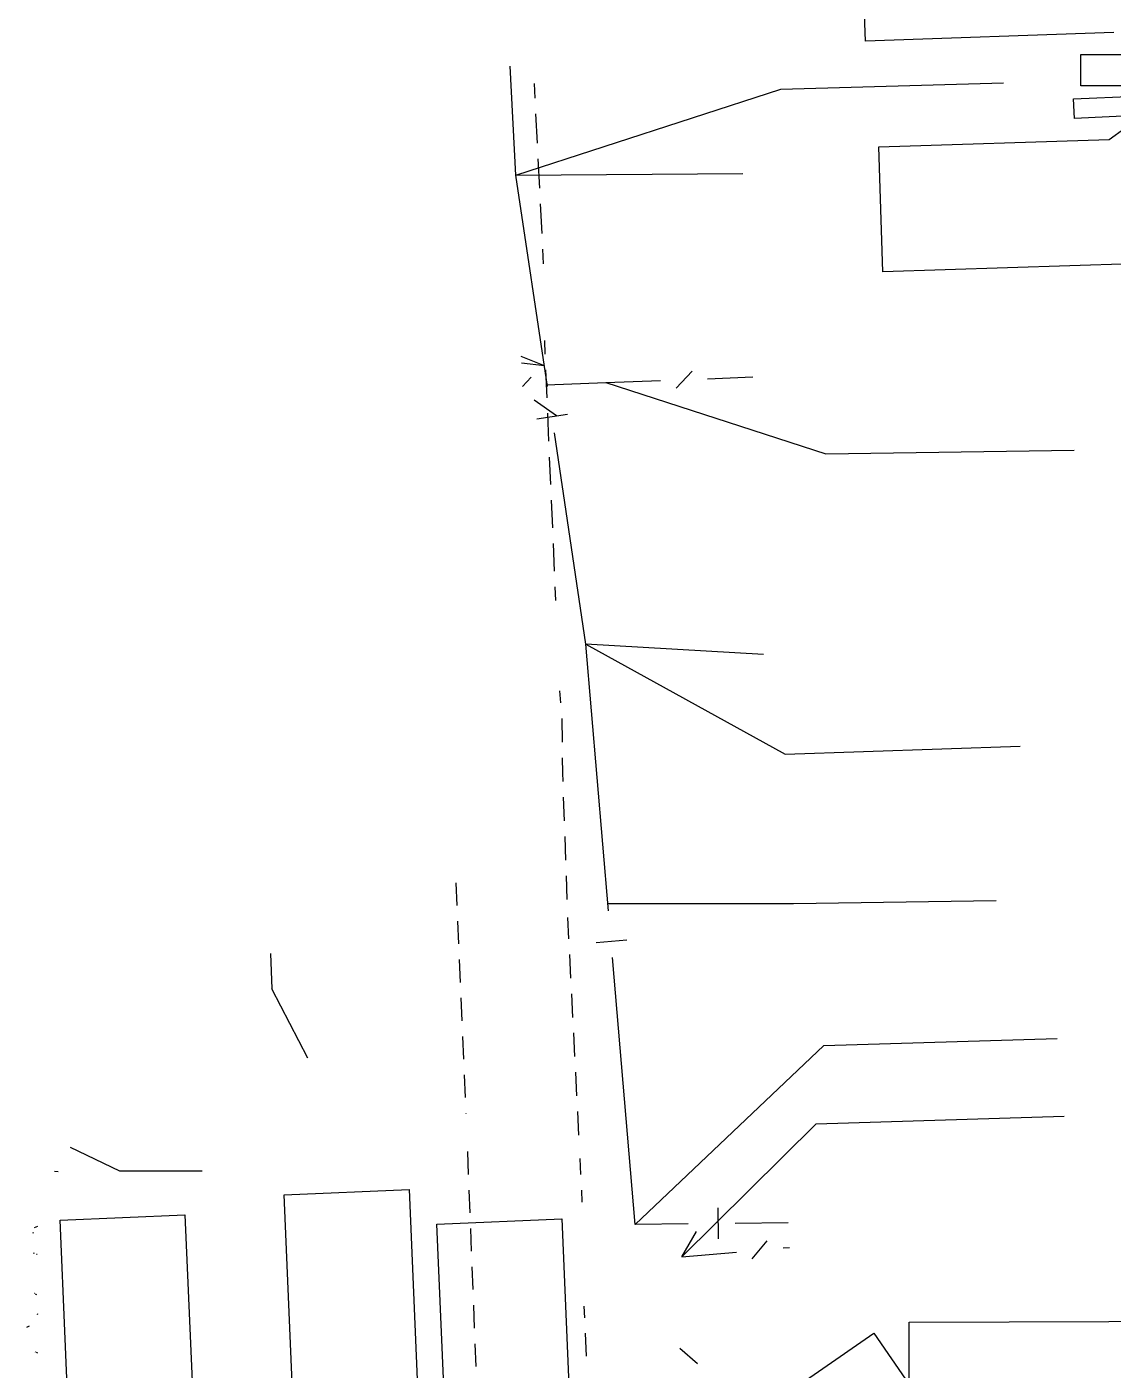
# Model space of a CAD drawing. Header units: metres. Extents: x 17314 to 17509, y 13897 to 14299.
# Drawn here: x 17317.21 to 17351.97, y 14184.11 to 14227.08 of the extents above; entities that cross this region are included whole.
import ezdxf

# ---------------------------------------------------------------- set-up
doc = ezdxf.new("R2010")
doc.units = ezdxf.units.M
for name, color, linetype in [('CURB', 7, 'Continuous'), ('ELECTR_CABLE', 7, 'Continuous'), ('ELECTR_CABLE_COMM', 7, 'Continuous'), ('GAS', 7, 'Continuous'), ('HEAT', 7, 'Continuous'), ('OVERHEAD_POWER_LINE', 7, 'Continuous'), ('SEWER', 7, 'Continuous')]:
    doc.layers.add(name, color=color, linetype=linetype)

msp = doc.modelspace()

# ---------------------------------------------------------------- linework, layer by layer
at = {"layer": 'CURB'}
for points in [[(17333.477, 14224.795), (17333.453, 14225.266)], [(17333.551, 14223.353), (17333.502, 14224.296)], [(17333.624, 14221.912), (17333.576, 14222.854)], [(17333.698, 14220.47), (17333.649, 14221.413)], [(17333.747, 14219.5), (17333.723, 14219.971)], [(17333.801, 14216.602), (17333.783, 14217.046)], [(17333.859, 14215.215), (17333.822, 14216.103)], [(17333.917, 14213.829), (17333.88, 14214.716)], [(17333.976, 14212.442), (17333.938, 14213.315)], [(17334.037, 14211.055), (17333.998, 14211.942)], [(17334.098, 14209.668), (17334.059, 14210.555)], [(17334.139, 14208.725), (17334.12, 14209.169)], [(17334.297, 14205.456), (17334.264, 14205.834)], [(17334.35, 14204.199), (17334.342, 14204.95)], [(17334.361, 14203.22), (17334.356, 14203.699)], [(17334.371, 14202.94), (17334.361, 14203.22)], [(17334.414, 14201.682), (17334.388, 14202.441)], [(17334.458, 14200.424), (17334.432, 14201.183)], [(17334.502, 14199.166), (17334.475, 14199.924)], [(17330.933, 14199.699), (17330.965, 14198.97)], [(17330.988, 14198.471), (17331.02, 14197.742)], [(17334.556, 14197.908), (17334.522, 14198.585)], [(17331.042, 14197.242), (17331.075, 14196.513)], [(17334.62, 14196.651), (17334.582, 14197.409)], [(17331.097, 14196.013), (17331.13, 14195.284)], [(17334.684, 14195.394), (17334.646, 14196.151)], [(17331.152, 14194.785), (17331.184, 14194.056)], [(17334.748, 14194.136), (17334.71, 14194.894)], [(17331.207, 14193.556), (17331.239, 14192.827)], [(17334.812, 14192.879), (17334.774, 14193.637)], [(17331.261, 14192.328), (17331.262, 14192.315)], [(17334.876, 14191.622), (17334.838, 14192.38)], [(17331.309, 14191.099), (17331.337, 14190.369)], [(17334.94, 14190.364), (17334.914, 14190.88)], [(17331.357, 14189.87), (17331.385, 14189.141)], [(17334.985, 14189.486), (17334.966, 14189.865)], [(17331.404, 14188.641), (17331.433, 14187.912)], [(17331.452, 14187.412), (17331.48, 14186.683)], [(17331.499, 14186.183), (17331.528, 14185.454)], [(17335.062, 14185.785), (17335.043, 14186.153)], [(17335.124, 14184.551), (17335.087, 14185.286)], [(17331.547, 14184.954), (17331.575, 14184.225)]]:
    msp.add_lwpolyline(points, dxfattribs=at)
at = {"layer": 'ELECTR_CABLE'}
for points in [[(17352.727, 14224.237), (17350.729, 14224.148), (17350.701, 14224.771), (17352.699, 14224.861)], [(17318.594, 14191.237), (17320.177, 14190.48)], [(17318.209, 14190.457), (17318.101, 14190.465)], [(17320.177, 14190.48), (17322.822, 14190.48)], [(17317.459, 14188.675), (17317.559, 14188.719)], [(17317.431, 14188.492), (17317.407, 14188.504)], [(17317.457, 14187.839), (17317.425, 14187.853)], [(17317.538, 14187.803), (17317.524, 14187.809)], [(17317.459, 14186.557), (17317.445, 14186.564)], [(17317.473, 14186.551), (17317.52, 14186.531)], [(17317.535, 14185.906), (17317.568, 14185.895)], [(17317.212, 14185.481), (17317.299, 14185.531)], [(17317.49, 14184.687), (17317.476, 14184.692)], [(17317.505, 14184.682), (17317.553, 14184.666)]]:
    msp.add_lwpolyline(points, dxfattribs=at)
at = {"layer": 'ELECTR_CABLE_COMM'}
for points in [[(17337.987, 14215.518), (17338.496, 14216.068)], [(17333.066, 14215.569), (17333.348, 14215.872)], [(17333.842, 14215.625), (17335.743, 14215.697)], [(17335.743, 14215.697), (17337.492, 14215.764)], [(17335.743, 14215.697), (17342.777, 14213.421)], [(17338.991, 14215.821), (17340.446, 14215.877)], [(17342.777, 14213.421), (17350.726, 14213.539)], [(17342.465, 14191.983), (17350.404, 14192.234)], [(17338.171, 14187.733), (17342.465, 14191.983)], [(17338.171, 14187.733), (17338.635, 14188.544)], [(17340.421, 14187.665), (17340.902, 14188.24)], [(17338.171, 14187.733), (17339.914, 14187.887)], [(17341.408, 14188.018), (17341.612, 14188.036)], [(17338.671, 14184.311), (17338.106, 14184.804)]]:
    msp.add_lwpolyline(points, dxfattribs=at)
at = {"layer": 'GAS'}
for points in [[(17351.989, 14226.9), (17344.044, 14226.615), (17343.901, 14230.613)], [(17352.749, 14225.188), (17350.936, 14225.188), (17350.936, 14226.188), (17352.771, 14226.188)], [(17352.583, 14219.494), (17344.601, 14219.246), (17344.477, 14223.244), (17351.844, 14223.473), (17352.842, 14224.198)]]:
    msp.add_lwpolyline(points, dxfattribs=at)
at = {"layer": 'HEAT'}
for points in [[(17325.766, 14182.2), (17325.444, 14189.712), (17329.44, 14189.884), (17329.766, 14182.289)], [(17318.601, 14181.311), (17318.275, 14188.906), (17322.271, 14189.077), (17322.552, 14182.539)], [(17330.619, 14182.112), (17330.333, 14188.773), (17334.329, 14188.944), (17334.655, 14181.349)], [(17337.509, 14180.574), (17344.309, 14185.288), (17345.448, 14183.645), (17345.442, 14185.645), (17355.03, 14185.673), (17355.036, 14183.674)]]:
    msp.add_lwpolyline(points, dxfattribs=at)
at = {"layer": 'OVERHEAD_POWER_LINE'}
for points in [[(17325.006, 14197.437), (17325.054, 14196.306)], [(17326.199, 14194.083), (17325.054, 14196.306)]]:
    msp.add_lwpolyline(points, dxfattribs=at)
at = {"layer": 'SEWER'}
for points in [[(17332.857, 14222.336), (17332.676, 14225.825)], [(17332.857, 14222.336), (17341.341, 14225.082)], [(17341.341, 14225.082), (17348.467, 14225.291)], [(17332.857, 14222.336), (17340.126, 14222.382)], [(17333.869, 14215.576), (17332.857, 14222.336)], [(17333.77, 14216.232), (17333.025, 14216.534)], [(17333.77, 14216.232), (17333.034, 14216.316)], [(17334.164, 14214.638), (17333.445, 14215.138)], [(17333.534, 14214.544), (17334.513, 14214.69)], [(17335.102, 14207.333), (17334.09, 14214.093)], [(17335.825, 14198.799), (17335.102, 14207.333)], [(17340.787, 14207), (17335.102, 14207.333)], [(17335.102, 14207.333), (17341.478, 14203.808)], [(17341.478, 14203.808), (17348.993, 14204.064)], [(17335.804, 14199.039), (17341.741, 14199.036)], [(17341.741, 14199.036), (17348.223, 14199.132)], [(17335.424, 14197.79), (17336.411, 14197.874)], [(17336.674, 14188.77), (17335.951, 14197.304)], [(17342.714, 14194.497), (17350.18, 14194.722)], [(17336.674, 14188.77), (17342.714, 14194.497)], [(17339.347, 14188.313), (17339.337, 14189.304)], [(17338.371, 14188.787), (17336.674, 14188.77)], [(17341.567, 14188.82), (17339.871, 14188.803)]]:
    msp.add_lwpolyline(points, dxfattribs=at)

doc.saveas('drawing.dxf')
